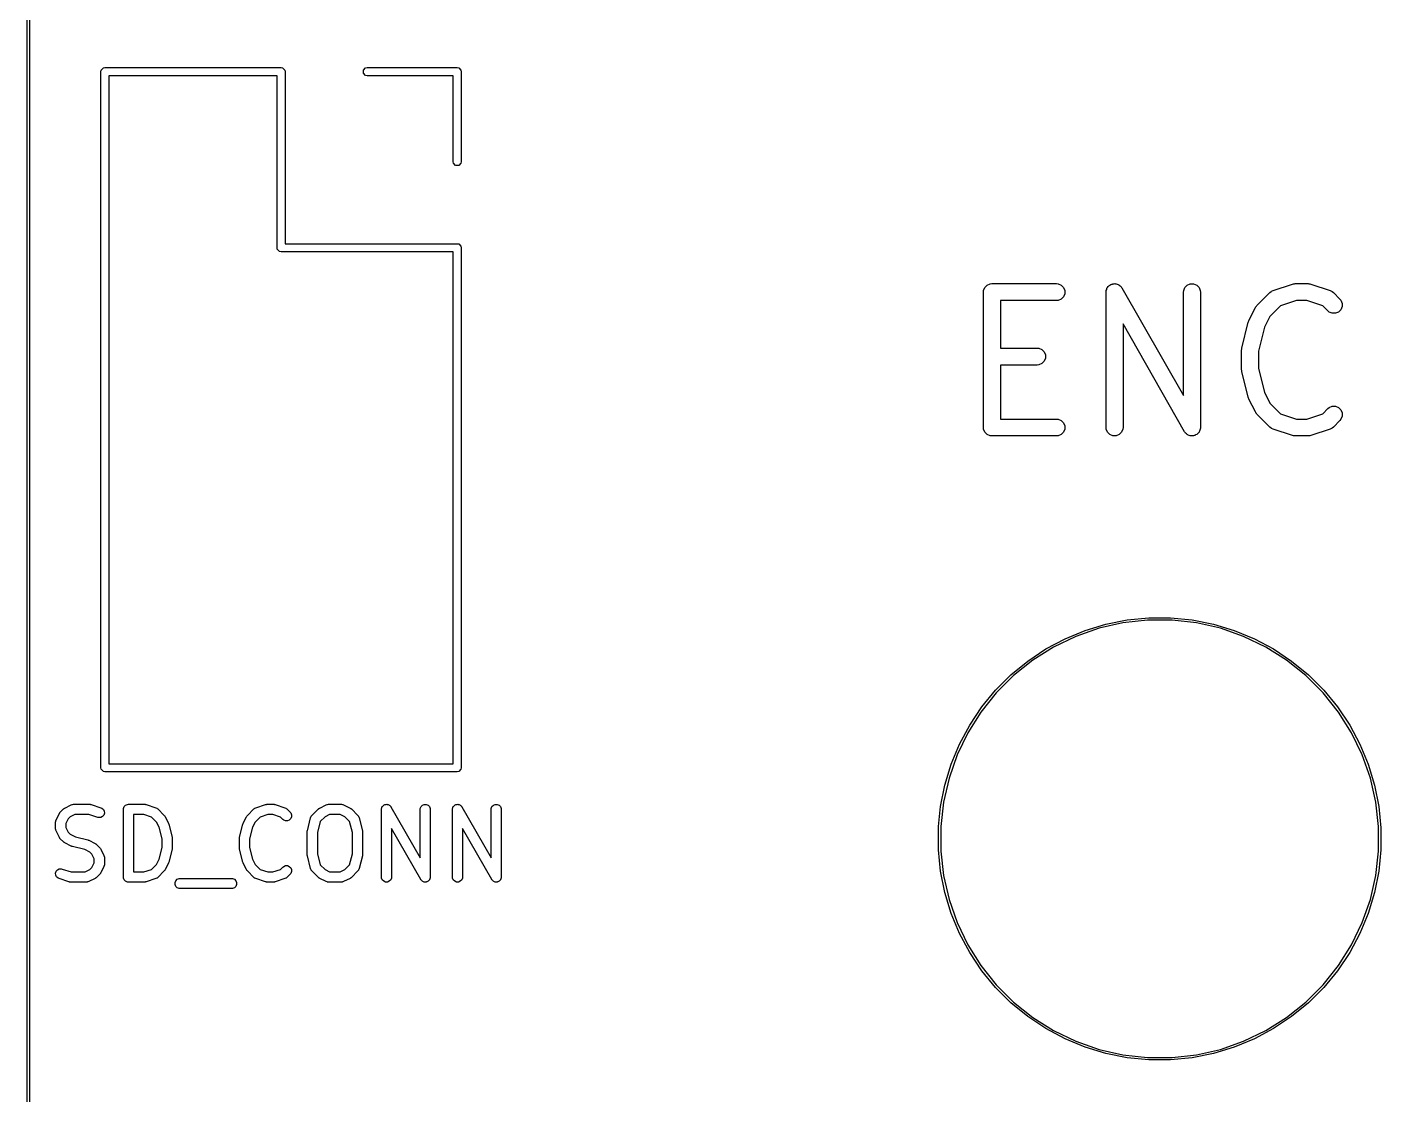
# Model space of a CAD drawing. Header units: inches. Extents: x 3.57 to 5.54, y -5.78 to -1.8.
# Drawn here: x 3.566 to 4.352, y -4.964 to -4.343 of the extents above; entities that cross this region are included whole.
import ezdxf

# ---------------------------------------------------------------- set-up
doc = ezdxf.new("R2010")
doc.units = ezdxf.units.IN
doc.header["$MEASUREMENT"] = 0
doc.layers.add('F.Silkscreen', color=41, linetype='CONTINUOUS', true_color=0xf2eda1)

msp = doc.modelspace()

# ---------------------------------------------------------------- linework, layer by layer
at = {"layer": 'F.Silkscreen', "linetype": 'CONTINUOUS'}
for p, q in [((3.56569, -5.78002), (3.56569, -1.80364)), ((3.56719, -1.80439), (3.56719, -5.77927)), ((3.60856, -4.36938), (3.60874, -4.36848)), ((3.60856, -4.77411), (3.60856, -4.36938)), ((3.60874, -4.36848), (3.61002, -4.3672)), ((3.61002, -4.3672), (3.61093, -4.36702)), ((3.61093, -4.36702), (3.71329, -4.36702)), ((3.61329, -4.37175), (3.61329, -4.77175)), ((3.71093, -4.37175), (3.61329, -4.37175)), ((3.71093, -4.47175), (3.71093, -4.37175)), ((3.71329, -4.36702), (3.71419, -4.3672)), ((3.71419, -4.3672), (3.71547, -4.36848)), ((3.71547, -4.36848), (3.71565, -4.36938)), ((3.71565, -4.36938), (3.71565, -4.46938)), ((3.7611, -4.36848), (3.76238, -4.3672)), ((3.7611, -4.37029), (3.7611, -4.36848)), ((3.76238, -4.37157), (3.7611, -4.37029)), ((3.76238, -4.3672), (3.76329, -4.36702)), ((3.76329, -4.37175), (3.76238, -4.37157)), ((3.76329, -4.36702), (3.81565, -4.36702)), ((3.81329, -4.37175), (3.76329, -4.37175)), ((3.81329, -4.42175), (3.81329, -4.37175)), ((3.81565, -4.36702), (3.81655, -4.3672)), ((3.81655, -4.3672), (3.81783, -4.36848)), ((3.81783, -4.36848), (3.81801, -4.36938)), ((3.81801, -4.36938), (3.81801, -4.42175)), ((3.81347, -4.42265), (3.81329, -4.42175)), ((3.81475, -4.42393), (3.81347, -4.42265)), ((3.81655, -4.42393), (3.81475, -4.42393)), ((3.81783, -4.42265), (3.81655, -4.42393)), ((3.81801, -4.42175), (3.81783, -4.42265)), ((3.7111, -4.47265), (3.71093, -4.47175)), ((3.71238, -4.47393), (3.7111, -4.47265)), ((3.71329, -4.47411), (3.71238, -4.47393)), ((3.81329, -4.47411), (3.71329, -4.47411)), ((3.71565, -4.46938), (3.81565, -4.46938)), ((3.81329, -4.77175), (3.81329, -4.47411)), ((3.81565, -4.46938), (3.81655, -4.46956)), ((3.81655, -4.46956), (3.81783, -4.47084)), ((3.81783, -4.47084), (3.81801, -4.47175)), ((3.81801, -4.47175), (3.81801, -4.77411)), ((4.12148, -4.49754), (4.12157, -4.49658)), ((4.12148, -4.57628), (4.12148, -4.49754)), ((4.12157, -4.49658), (4.12231, -4.4948)), ((4.12231, -4.4948), (4.12367, -4.49344)), ((4.12367, -4.49344), (4.12544, -4.49271)), ((4.12544, -4.49271), (4.1264, -4.49261)), ((4.1264, -4.49261), (4.1639, -4.49261)), ((4.1639, -4.49261), (4.16486, -4.49271)), ((4.16486, -4.49271), (4.16663, -4.49344)), ((4.16663, -4.49344), (4.16799, -4.4948)), ((4.16799, -4.4948), (4.16872, -4.49658)), ((4.16872, -4.4985), (4.16799, -4.50027)), ((4.16872, -4.49658), (4.16872, -4.4985)), ((4.19272, -4.49754), (4.19275, -4.49729)), ((4.19272, -4.57628), (4.19272, -4.49754)), ((4.19273, -4.49719), (4.19277, -4.49707)), ((4.19275, -4.49729), (4.19273, -4.49719)), ((4.19277, -4.49707), (4.19282, -4.49658)), ((4.19282, -4.49658), (4.19307, -4.49597)), ((4.19307, -4.49597), (4.19324, -4.49534)), ((4.19324, -4.49534), (4.19343, -4.49509)), ((4.19343, -4.49509), (4.19355, -4.4948)), ((4.19355, -4.4948), (4.19401, -4.49434)), ((4.19401, -4.49434), (4.19441, -4.49382)), ((4.19441, -4.49382), (4.19469, -4.49367)), ((4.19469, -4.49367), (4.19491, -4.49344)), ((4.19491, -4.49344), (4.19551, -4.49319)), ((4.19551, -4.49319), (4.19608, -4.49287)), ((4.19608, -4.49287), (4.19639, -4.49283)), ((4.19639, -4.49283), (4.19668, -4.49271)), ((4.19668, -4.49271), (4.19734, -4.49271)), ((4.19734, -4.49271), (4.19799, -4.49263)), ((4.19799, -4.49263), (4.19829, -4.49271)), ((4.19829, -4.49271), (4.1986, -4.49271)), ((4.1986, -4.49271), (4.19921, -4.49296)), ((4.19921, -4.49296), (4.19984, -4.49313)), ((4.19984, -4.49313), (4.20009, -4.49332)), ((4.20009, -4.49332), (4.20038, -4.49344)), ((4.20038, -4.49344), (4.20084, -4.49391)), ((4.20084, -4.49391), (4.20136, -4.49431)), ((4.20136, -4.49431), (4.20164, -4.49471)), ((4.20164, -4.49471), (4.20173, -4.4948)), ((4.20173, -4.4948), (4.20177, -4.49489)), ((4.20177, -4.49489), (4.20192, -4.49509)), ((4.20192, -4.49509), (4.23772, -4.55774)), ((4.23772, -4.49754), (4.23781, -4.49658)), ((4.23772, -4.55774), (4.23772, -4.49754)), ((4.23781, -4.49658), (4.23855, -4.4948)), ((4.23855, -4.4948), (4.2399, -4.49344)), ((4.2399, -4.49344), (4.24168, -4.49271)), ((4.24168, -4.49271), (4.2436, -4.49271)), ((4.2436, -4.49271), (4.24537, -4.49344)), ((4.24537, -4.49344), (4.24673, -4.4948)), ((4.24673, -4.4948), (4.24746, -4.49658)), ((4.24746, -4.49658), (4.24756, -4.49754)), ((4.24756, -4.49754), (4.24756, -4.57628)), ((4.2804, -4.5053), (4.2879, -4.49781)), ((4.2879, -4.49781), (4.28865, -4.49719)), ((4.28865, -4.49719), (4.28881, -4.49713)), ((4.28881, -4.49713), (4.28894, -4.49701)), ((4.28894, -4.49701), (4.28982, -4.49662)), ((4.28982, -4.49662), (4.30107, -4.49287)), ((4.30107, -4.49287), (4.30155, -4.49276)), ((4.30155, -4.49276), (4.30167, -4.49271)), ((4.30167, -4.49271), (4.30184, -4.49269)), ((4.30184, -4.49269), (4.30201, -4.49265)), ((4.30201, -4.49265), (4.30214, -4.49266)), ((4.30214, -4.49266), (4.30263, -4.49261)), ((4.30263, -4.49261), (4.31013, -4.49261)), ((4.31013, -4.49261), (4.31061, -4.49266)), ((4.31061, -4.49266), (4.31074, -4.49265)), ((4.31074, -4.49265), (4.31091, -4.49269)), ((4.31091, -4.49269), (4.31109, -4.49271)), ((4.31109, -4.49271), (4.31121, -4.49276)), ((4.31121, -4.49276), (4.31168, -4.49287)), ((4.31168, -4.49287), (4.32293, -4.49662)), ((4.32293, -4.49662), (4.32381, -4.49701)), ((4.32381, -4.49701), (4.32395, -4.49713)), ((4.32395, -4.49713), (4.32411, -4.49719)), ((4.32411, -4.49719), (4.32486, -4.49781)), ((4.32486, -4.49781), (4.32861, -4.50156)), ((4.1639, -4.50246), (4.13132, -4.50246)), ((4.13132, -4.50246), (4.13132, -4.53011)), ((4.16486, -4.50236), (4.1639, -4.50246)), ((4.16663, -4.50163), (4.16486, -4.50236)), ((4.16799, -4.50027), (4.16663, -4.50163)), ((4.27573, -4.51408), (4.27948, -4.50658)), ((4.27948, -4.50658), (4.27974, -4.50617)), ((4.27974, -4.50617), (4.27979, -4.50605)), ((4.27979, -4.50605), (4.2799, -4.50592)), ((4.2799, -4.50592), (4.27999, -4.50577)), ((4.27999, -4.50577), (4.28009, -4.50568)), ((4.28009, -4.50568), (4.2804, -4.5053)), ((4.29404, -4.50559), (4.28793, -4.5117)), ((4.30343, -4.50246), (4.29404, -4.50559)), ((4.30933, -4.50246), (4.30343, -4.50246)), ((4.31872, -4.50559), (4.30933, -4.50246)), ((4.32165, -4.50851), (4.31872, -4.50559)), ((4.32922, -4.50777), (4.32786, -4.50913)), ((4.32861, -4.50156), (4.32922, -4.5023)), ((4.32922, -4.5023), (4.32995, -4.50407)), ((4.32995, -4.506), (4.32922, -4.50777)), ((4.32995, -4.50407), (4.32995, -4.506)), ((4.27161, -4.53009), (4.27536, -4.51509)), ((4.27536, -4.51509), (4.27538, -4.51502)), ((4.27538, -4.51502), (4.27539, -4.51498)), ((4.27539, -4.51498), (4.27554, -4.51458)), ((4.27554, -4.51458), (4.27568, -4.51418)), ((4.27568, -4.51418), (4.2757, -4.51415)), ((4.2757, -4.51415), (4.27573, -4.51408)), ((4.28793, -4.5117), (4.28478, -4.518)), ((4.32239, -4.50913), (4.32165, -4.50851)), ((4.32417, -4.50986), (4.32239, -4.50913)), ((4.32609, -4.50986), (4.32417, -4.50986)), ((4.32786, -4.50913), (4.32609, -4.50986)), ((4.23836, -4.57872), (4.20256, -4.51607)), ((4.20256, -4.51607), (4.20256, -4.57628)), ((4.28478, -4.518), (4.2813, -4.53189)), ((4.13132, -4.53011), (4.15265, -4.53011)), ((4.15265, -4.53011), (4.15361, -4.5302)), ((4.15361, -4.5302), (4.15538, -4.53094)), ((4.15538, -4.53094), (4.15674, -4.5323)), ((4.27146, -4.53128), (4.27148, -4.53111)), ((4.27146, -4.54253), (4.27146, -4.53128)), ((4.27147, -4.53104), (4.27152, -4.53068)), ((4.27148, -4.53111), (4.27147, -4.53104)), ((4.27152, -4.53068), (4.27156, -4.53032)), ((4.27156, -4.53032), (4.27158, -4.53025)), ((4.27158, -4.53025), (4.27161, -4.53009)), ((4.15538, -4.53912), (4.15361, -4.53986)), ((4.15674, -4.53777), (4.15538, -4.53912)), ((4.15674, -4.5323), (4.15748, -4.53407)), ((4.15748, -4.53599), (4.15674, -4.53777)), ((4.15748, -4.53407), (4.15748, -4.53599)), ((4.2813, -4.53189), (4.2813, -4.54192)), ((4.15265, -4.53995), (4.13132, -4.53995)), ((4.13132, -4.53995), (4.13132, -4.57135)), ((4.15361, -4.53986), (4.15265, -4.53995)), ((4.27148, -4.5427), (4.27146, -4.54253)), ((4.27147, -4.54277), (4.27148, -4.5427)), ((4.27152, -4.54313), (4.27147, -4.54277)), ((4.27156, -4.54349), (4.27152, -4.54313)), ((4.27158, -4.54356), (4.27156, -4.54349)), ((4.27161, -4.54372), (4.27158, -4.54356)), ((4.27536, -4.55872), (4.27161, -4.54372)), ((4.2813, -4.54192), (4.28478, -4.55581)), ((4.27538, -4.55879), (4.27536, -4.55872)), ((4.27539, -4.55883), (4.27538, -4.55879)), ((4.27554, -4.55923), (4.27539, -4.55883)), ((4.27568, -4.55963), (4.27554, -4.55923)), ((4.2757, -4.55966), (4.27568, -4.55963)), ((4.27573, -4.55973), (4.2757, -4.55966)), ((4.27948, -4.56723), (4.27573, -4.55973)), ((4.28478, -4.55581), (4.28793, -4.56211)), ((4.28793, -4.56211), (4.29404, -4.56823)), ((4.27974, -4.56764), (4.27948, -4.56723)), ((4.27979, -4.56776), (4.27974, -4.56764)), ((4.2799, -4.5679), (4.27979, -4.56776)), ((4.27999, -4.56804), (4.2799, -4.5679)), ((4.28009, -4.56813), (4.27999, -4.56804)), ((4.2804, -4.56851), (4.28009, -4.56813)), ((4.2879, -4.57601), (4.2804, -4.56851)), ((4.29404, -4.56823), (4.30343, -4.57135)), ((4.30933, -4.57135), (4.31872, -4.56823)), ((4.31872, -4.56823), (4.32165, -4.5653)), ((4.32165, -4.5653), (4.32239, -4.56469)), ((4.32239, -4.56469), (4.32417, -4.56395)), ((4.32417, -4.56395), (4.32609, -4.56395)), ((4.32609, -4.56395), (4.32786, -4.56469)), ((4.32786, -4.56469), (4.32922, -4.56604)), ((4.32922, -4.56604), (4.32995, -4.56782)), ((4.32995, -4.56974), (4.32922, -4.57151)), ((4.32995, -4.56782), (4.32995, -4.56974)), ((4.12157, -4.57724), (4.12148, -4.57628)), ((4.12231, -4.57901), (4.12157, -4.57724)), ((4.13132, -4.57135), (4.1639, -4.57135)), ((4.1639, -4.57135), (4.16486, -4.57145)), ((4.16486, -4.57145), (4.16663, -4.57218)), ((4.16663, -4.57218), (4.16799, -4.57354)), ((4.16799, -4.57354), (4.16872, -4.57532)), ((4.16872, -4.57724), (4.16799, -4.57901)), ((4.16872, -4.57532), (4.16872, -4.57724)), ((4.19282, -4.57724), (4.19272, -4.57628)), ((4.19355, -4.57901), (4.19282, -4.57724)), ((4.20247, -4.57724), (4.20173, -4.57901)), ((4.20256, -4.57628), (4.20247, -4.57724)), ((4.23851, -4.57892), (4.23836, -4.57872)), ((4.24685, -4.57872), (4.24673, -4.57901)), ((4.24704, -4.57847), (4.24685, -4.57872)), ((4.24721, -4.57784), (4.24704, -4.57847)), ((4.24746, -4.57724), (4.24721, -4.57784)), ((4.24751, -4.57675), (4.24746, -4.57724)), ((4.24755, -4.57662), (4.24751, -4.57675)), ((4.24756, -4.57628), (4.24753, -4.57652)), ((4.24753, -4.57652), (4.24755, -4.57662)), ((4.28865, -4.57662), (4.2879, -4.57601)), ((4.28881, -4.57669), (4.28865, -4.57662)), ((4.28894, -4.5768), (4.28881, -4.57669)), ((4.28982, -4.5772), (4.28894, -4.5768)), ((4.30107, -4.58094), (4.28982, -4.5772)), ((4.30343, -4.57135), (4.30933, -4.57135)), ((4.32293, -4.5772), (4.31168, -4.58094)), ((4.32381, -4.5768), (4.32293, -4.5772)), ((4.32395, -4.57669), (4.32381, -4.5768)), ((4.32411, -4.57662), (4.32395, -4.57669)), ((4.32486, -4.57601), (4.32411, -4.57662)), ((4.32861, -4.57226), (4.32486, -4.57601)), ((4.32922, -4.57151), (4.32861, -4.57226)), ((4.12367, -4.58037), (4.12231, -4.57901)), ((4.12544, -4.5811), (4.12367, -4.58037)), ((4.1264, -4.5812), (4.12544, -4.5811)), ((4.1639, -4.5812), (4.1264, -4.5812)), ((4.16486, -4.5811), (4.1639, -4.5812)), ((4.16663, -4.58037), (4.16486, -4.5811)), ((4.16799, -4.57901), (4.16663, -4.58037)), ((4.19491, -4.58037), (4.19355, -4.57901)), ((4.19668, -4.5811), (4.19491, -4.58037)), ((4.1986, -4.5811), (4.19668, -4.5811)), ((4.20038, -4.58037), (4.1986, -4.5811)), ((4.20173, -4.57901), (4.20038, -4.58037)), ((4.23855, -4.57901), (4.23851, -4.57892)), ((4.23864, -4.5791), (4.23855, -4.57901)), ((4.23892, -4.5795), (4.23864, -4.5791)), ((4.23944, -4.57991), (4.23892, -4.5795)), ((4.2399, -4.58037), (4.23944, -4.57991)), ((4.24019, -4.58049), (4.2399, -4.58037)), ((4.24044, -4.58068), (4.24019, -4.58049)), ((4.24107, -4.58085), (4.24044, -4.58068)), ((4.24168, -4.5811), (4.24107, -4.58085)), ((4.24199, -4.5811), (4.24168, -4.5811)), ((4.24229, -4.58119), (4.24199, -4.5811)), ((4.24294, -4.5811), (4.24229, -4.58119)), ((4.2436, -4.5811), (4.24294, -4.5811)), ((4.24389, -4.58098), (4.2436, -4.5811)), ((4.2442, -4.58094), (4.24389, -4.58098)), ((4.24477, -4.58062), (4.2442, -4.58094)), ((4.24537, -4.58037), (4.24477, -4.58062)), ((4.24559, -4.58015), (4.24537, -4.58037)), ((4.24587, -4.57999), (4.24559, -4.58015)), ((4.24627, -4.57947), (4.24587, -4.57999)), ((4.24673, -4.57901), (4.24627, -4.57947)), ((4.30155, -4.58105), (4.30107, -4.58094)), ((4.30167, -4.5811), (4.30155, -4.58105)), ((4.30184, -4.58112), (4.30167, -4.5811)), ((4.30201, -4.58116), (4.30184, -4.58112)), ((4.30214, -4.58115), (4.30201, -4.58116)), ((4.30263, -4.5812), (4.30214, -4.58115)), ((4.31013, -4.5812), (4.30263, -4.5812)), ((4.31061, -4.58115), (4.31013, -4.5812)), ((4.31074, -4.58116), (4.31061, -4.58115)), ((4.31091, -4.58112), (4.31074, -4.58116)), ((4.31109, -4.5811), (4.31091, -4.58112)), ((4.31121, -4.58105), (4.31109, -4.5811)), ((4.31168, -4.58094), (4.31121, -4.58105)), ((4.19262, -4.69059), (4.205, -4.68813)), ((4.21675, -4.68824), (4.20255, -4.68984)), ((4.205, -4.68813), (4.21757, -4.68689)), ((4.23103, -4.68824), (4.21675, -4.68824)), ((4.21757, -4.68689), (4.2302, -4.68689)), ((4.2302, -4.68689), (4.24277, -4.68813)), ((4.24523, -4.68984), (4.23103, -4.68824)), ((4.24277, -4.68813), (4.25516, -4.69059)), ((4.16886, -4.69909), (4.18053, -4.69426)), ((4.18862, -4.69302), (4.17513, -4.69773)), ((4.18053, -4.69426), (4.19262, -4.69059)), ((4.20255, -4.68984), (4.18862, -4.69302)), ((4.25916, -4.69302), (4.24523, -4.68984)), ((4.25516, -4.69059), (4.26725, -4.69426)), ((4.27264, -4.69773), (4.25916, -4.69302)), ((4.26725, -4.69426), (4.27892, -4.69909)), ((4.16226, -4.70393), (4.15016, -4.71153)), ((4.15772, -4.70505), (4.16886, -4.69909)), ((4.17513, -4.69773), (4.16226, -4.70393)), ((4.28552, -4.70393), (4.27264, -4.69773)), ((4.27892, -4.69909), (4.29006, -4.70505)), ((4.29761, -4.71153), (4.28552, -4.70393)), ((4.13746, -4.72008), (4.14722, -4.71206)), ((4.15016, -4.71153), (4.13899, -4.72044)), ((4.14722, -4.71206), (4.15772, -4.70505)), ((4.29006, -4.70505), (4.30056, -4.71206)), ((4.30878, -4.72044), (4.29761, -4.71153)), ((4.30056, -4.71206), (4.31032, -4.72008)), ((4.12853, -4.72901), (4.13746, -4.72008)), ((4.13899, -4.72044), (4.12889, -4.73055)), ((4.31889, -4.73055), (4.30878, -4.72044)), ((4.31032, -4.72008), (4.31925, -4.72901)), ((4.12889, -4.73055), (4.11998, -4.74172)), ((4.12051, -4.73877), (4.12853, -4.72901)), ((4.32779, -4.74172), (4.31889, -4.73055)), ((4.31925, -4.72901), (4.32726, -4.73877)), ((4.11998, -4.74172), (4.11238, -4.75381)), ((4.1135, -4.74927), (4.12051, -4.73877)), ((4.32726, -4.73877), (4.33428, -4.74927)), ((4.3354, -4.75381), (4.32779, -4.74172)), ((4.10754, -4.76041), (4.1135, -4.74927)), ((4.33428, -4.74927), (4.34024, -4.76041)), ((4.11238, -4.75381), (4.10618, -4.76668)), ((4.34159, -4.76668), (4.3354, -4.75381)), ((4.10618, -4.76668), (4.10147, -4.78017)), ((4.10271, -4.77208), (4.10754, -4.76041)), ((4.34024, -4.76041), (4.34507, -4.77208)), ((4.34631, -4.78017), (4.34159, -4.76668)), ((3.60874, -4.77501), (3.60856, -4.77411)), ((3.61002, -4.77629), (3.60874, -4.77501)), ((3.61329, -4.77175), (3.81329, -4.77175)), ((3.81783, -4.77501), (3.81655, -4.77629)), ((3.81801, -4.77411), (3.81783, -4.77501)), ((4.09904, -4.78417), (4.10271, -4.77208)), ((4.34507, -4.77208), (4.34874, -4.78417)), ((3.61093, -4.77647), (3.61002, -4.77629)), ((3.81565, -4.77647), (3.61093, -4.77647)), ((3.81655, -4.77629), (3.81565, -4.77647)), ((4.10147, -4.78017), (4.09829, -4.7941)), ((4.34949, -4.7941), (4.34631, -4.78017)), ((4.09658, -4.79656), (4.09904, -4.78417)), ((4.34874, -4.78417), (4.3512, -4.79656)), ((3.585, -4.79997), (3.58687, -4.79809)), ((3.58687, -4.79809), (3.5871, -4.79791)), ((3.5871, -4.79791), (3.58715, -4.79785)), ((3.58715, -4.79785), (3.58724, -4.79779)), ((3.58724, -4.79779), (3.58732, -4.79772)), ((3.58732, -4.79772), (3.58739, -4.79769)), ((3.58739, -4.79769), (3.58764, -4.79754)), ((3.58764, -4.79754), (3.59139, -4.79566)), ((3.59139, -4.79566), (3.59193, -4.79546)), ((3.59193, -4.79546), (3.59204, -4.79545)), ((3.59204, -4.79545), (3.59214, -4.79541)), ((3.59214, -4.79541), (3.59271, -4.79535)), ((3.59271, -4.79535), (3.60209, -4.79535)), ((3.60209, -4.79535), (3.60238, -4.79538)), ((3.60238, -4.79538), (3.60245, -4.79538)), ((3.60245, -4.79538), (3.60256, -4.7954)), ((3.60256, -4.7954), (3.60266, -4.79541)), ((3.60266, -4.79541), (3.60273, -4.79544)), ((3.60273, -4.79544), (3.60302, -4.7955)), ((3.60302, -4.7955), (3.60864, -4.79738)), ((3.60864, -4.79738), (3.60917, -4.79761)), ((3.60917, -4.79761), (3.61004, -4.79837)), ((3.61004, -4.79837), (3.61056, -4.7994)), ((3.62163, -4.79831), (3.62169, -4.79773)), ((3.62163, -4.83768), (3.62163, -4.79831)), ((3.62169, -4.79773), (3.62213, -4.79666)), ((3.62213, -4.79666), (3.62294, -4.79585)), ((3.62294, -4.79585), (3.62401, -4.79541)), ((3.62401, -4.79541), (3.62458, -4.79535)), ((3.62458, -4.79535), (3.63396, -4.79535)), ((3.63396, -4.79535), (3.63425, -4.79538)), ((3.63425, -4.79538), (3.63433, -4.79538)), ((3.63433, -4.79538), (3.63443, -4.7954)), ((3.63443, -4.7954), (3.63453, -4.79541)), ((3.63453, -4.79541), (3.6346, -4.79544)), ((3.6346, -4.79544), (3.63489, -4.7955)), ((3.63489, -4.7955), (3.64051, -4.79738)), ((3.64051, -4.79738), (3.64104, -4.79761)), ((3.64104, -4.79761), (3.64112, -4.79768)), ((3.64112, -4.79768), (3.64122, -4.79772)), ((3.64122, -4.79772), (3.64167, -4.79809)), ((3.64167, -4.79809), (3.64542, -4.80184)), ((3.69374, -4.80184), (3.69749, -4.79809)), ((3.69749, -4.79809), (3.69793, -4.79772)), ((3.69793, -4.79772), (3.69803, -4.79768)), ((3.69803, -4.79768), (3.69811, -4.79761)), ((3.69811, -4.79761), (3.69864, -4.79738)), ((3.69864, -4.79738), (3.70426, -4.7955)), ((3.70426, -4.7955), (3.70455, -4.79544)), ((3.70455, -4.79544), (3.70462, -4.79541)), ((3.70462, -4.79541), (3.70473, -4.7954)), ((3.70473, -4.7954), (3.70483, -4.79538)), ((3.70483, -4.79538), (3.70491, -4.79538)), ((3.70491, -4.79538), (3.7052, -4.79535)), ((3.7052, -4.79535), (3.70895, -4.79535)), ((3.70895, -4.79535), (3.70924, -4.79538)), ((3.70924, -4.79538), (3.70932, -4.79538)), ((3.70932, -4.79538), (3.70942, -4.7954)), ((3.70942, -4.7954), (3.70952, -4.79541)), ((3.70952, -4.79541), (3.7096, -4.79544)), ((3.7096, -4.79544), (3.70988, -4.7955)), ((3.70988, -4.7955), (3.71551, -4.79738)), ((3.71551, -4.79738), (3.71603, -4.79761)), ((3.71603, -4.79761), (3.71611, -4.79768)), ((3.71611, -4.79768), (3.71621, -4.79772)), ((3.71621, -4.79772), (3.71666, -4.79809)), ((3.71666, -4.79809), (3.71853, -4.79997)), ((3.73123, -4.80184), (3.73498, -4.79809)), ((3.73498, -4.79809), (3.73521, -4.79791)), ((3.73521, -4.79791), (3.73526, -4.79785)), ((3.73526, -4.79785), (3.73535, -4.79779)), ((3.73535, -4.79779), (3.73543, -4.79772)), ((3.73543, -4.79772), (3.7355, -4.79769)), ((3.7355, -4.79769), (3.73575, -4.79754)), ((3.73575, -4.79754), (3.7395, -4.79566)), ((3.7395, -4.79566), (3.74004, -4.79546)), ((3.74004, -4.79546), (3.74014, -4.79545)), ((3.74014, -4.79545), (3.74024, -4.79541)), ((3.74024, -4.79541), (3.74082, -4.79535)), ((3.74082, -4.79535), (3.74832, -4.79535)), ((3.74832, -4.79535), (3.74889, -4.79541)), ((3.74889, -4.79541), (3.74899, -4.79545)), ((3.74899, -4.79545), (3.7491, -4.79546)), ((3.7491, -4.79546), (3.74964, -4.79566)), ((3.74964, -4.79566), (3.75339, -4.79754)), ((3.75339, -4.79754), (3.75364, -4.79769)), ((3.75364, -4.79769), (3.75371, -4.79772)), ((3.75371, -4.79772), (3.75379, -4.79779)), ((3.75379, -4.79779), (3.75388, -4.79785)), ((3.75388, -4.79785), (3.75393, -4.79791)), ((3.75393, -4.79791), (3.75415, -4.79809)), ((3.75415, -4.79809), (3.7579, -4.80184)), ((3.77161, -4.79831), (3.77163, -4.79816)), ((3.77161, -4.83768), (3.77161, -4.79831)), ((3.77162, -4.7981), (3.77164, -4.79802)), ((3.77163, -4.79816), (3.77162, -4.7981)), ((3.77164, -4.79802), (3.77167, -4.79773)), ((3.77167, -4.79773), (3.77182, -4.79737)), ((3.77182, -4.79737), (3.77192, -4.79699)), ((3.77192, -4.79699), (3.77204, -4.79684)), ((3.77204, -4.79684), (3.77211, -4.79666)), ((3.77211, -4.79666), (3.77239, -4.79639)), ((3.77239, -4.79639), (3.77263, -4.79608)), ((3.77263, -4.79608), (3.77279, -4.79598)), ((3.77279, -4.79598), (3.77292, -4.79585)), ((3.77292, -4.79585), (3.77329, -4.7957)), ((3.77329, -4.7957), (3.77363, -4.7955)), ((3.77363, -4.7955), (3.77381, -4.79548)), ((3.77381, -4.79548), (3.77399, -4.79541)), ((3.77399, -4.79541), (3.77438, -4.79541)), ((3.77438, -4.79541), (3.77477, -4.79536)), ((3.77477, -4.79536), (3.77495, -4.79541)), ((3.77495, -4.79541), (3.77514, -4.79541)), ((3.77514, -4.79541), (3.7755, -4.79556)), ((3.7755, -4.79556), (3.77588, -4.79566)), ((3.77588, -4.79566), (3.77603, -4.79578)), ((3.77603, -4.79578), (3.7762, -4.79585)), ((3.7762, -4.79585), (3.77648, -4.79613)), ((3.77648, -4.79613), (3.77679, -4.79637)), ((3.77679, -4.79637), (3.77696, -4.79661)), ((3.77696, -4.79661), (3.77702, -4.79666)), ((3.77702, -4.79666), (3.77704, -4.79672)), ((3.77704, -4.79672), (3.77713, -4.79684)), ((3.77713, -4.79684), (3.79411, -4.82656)), ((3.79411, -4.79831), (3.79417, -4.79773)), ((3.79411, -4.82656), (3.79411, -4.79831)), ((3.79417, -4.79773), (3.79461, -4.79666)), ((3.79461, -4.79666), (3.79542, -4.79585)), ((3.79542, -4.79585), (3.79649, -4.79541)), ((3.79649, -4.79541), (3.79764, -4.79541)), ((3.79764, -4.79541), (3.7987, -4.79585)), ((3.7987, -4.79585), (3.79952, -4.79666)), ((3.79952, -4.79666), (3.79996, -4.79773)), ((3.79996, -4.79773), (3.80001, -4.79831)), ((3.80001, -4.79831), (3.80001, -4.83768)), ((3.81286, -4.7981), (3.81288, -4.79802)), ((3.81287, -4.79816), (3.81286, -4.7981)), ((3.81286, -4.79831), (3.81287, -4.79816)), ((3.81286, -4.83768), (3.81286, -4.79831)), ((3.81288, -4.79802), (3.81291, -4.79773)), ((3.81291, -4.79773), (3.81306, -4.79737)), ((3.81306, -4.79737), (3.81317, -4.79699)), ((3.81317, -4.79699), (3.81328, -4.79684)), ((3.81328, -4.79684), (3.81335, -4.79666)), ((3.81335, -4.79666), (3.81363, -4.79639)), ((3.81363, -4.79639), (3.81387, -4.79608)), ((3.81387, -4.79608), (3.81404, -4.79598)), ((3.81404, -4.79598), (3.81417, -4.79585)), ((3.81417, -4.79585), (3.81453, -4.7957)), ((3.81453, -4.7957), (3.81487, -4.7955)), ((3.81487, -4.7955), (3.81506, -4.79548)), ((3.81506, -4.79548), (3.81523, -4.79541)), ((3.81523, -4.79541), (3.81563, -4.79541)), ((3.81563, -4.79541), (3.81602, -4.79536)), ((3.81602, -4.79536), (3.8162, -4.79541)), ((3.8162, -4.79541), (3.81638, -4.79541)), ((3.81638, -4.79541), (3.81675, -4.79556)), ((3.81675, -4.79556), (3.81713, -4.79566)), ((3.81713, -4.79566), (3.81728, -4.79578)), ((3.81728, -4.79578), (3.81745, -4.79585)), ((3.81745, -4.79585), (3.81773, -4.79613)), ((3.81773, -4.79613), (3.81804, -4.79637)), ((3.81804, -4.79637), (3.81821, -4.79661)), ((3.81821, -4.79661), (3.81826, -4.79666)), ((3.81826, -4.79666), (3.81829, -4.79672)), ((3.81829, -4.79672), (3.81837, -4.79684)), ((3.81837, -4.79684), (3.83535, -4.82656)), ((3.83535, -4.79831), (3.83541, -4.79773)), ((3.83535, -4.82656), (3.83535, -4.79831)), ((3.83541, -4.79773), (3.83585, -4.79666)), ((3.83585, -4.79666), (3.83667, -4.79585)), ((3.83667, -4.79585), (3.83773, -4.79541)), ((3.83773, -4.79541), (3.83888, -4.79541)), ((3.83888, -4.79541), (3.83995, -4.79585)), ((3.83995, -4.79585), (3.84076, -4.79666)), ((3.84076, -4.79666), (3.8412, -4.79773)), ((3.8412, -4.79773), (3.84126, -4.79831)), ((3.84126, -4.79831), (3.84126, -4.83768)), ((4.09542, -4.8083), (4.09658, -4.79656)), ((4.09829, -4.7941), (4.09669, -4.8083)), ((4.35109, -4.8083), (4.34949, -4.7941)), ((4.3512, -4.79656), (4.35244, -4.80912)), ((3.58226, -4.8058), (3.58232, -4.80523)), ((3.58226, -4.80955), (3.58226, -4.8058)), ((3.58232, -4.80523), (3.58236, -4.80513)), ((3.58236, -4.80502), (3.58257, -4.80448)), ((3.58236, -4.80513), (3.58236, -4.80502)), ((3.58257, -4.80448), (3.58445, -4.80073)), ((3.58445, -4.80073), (3.5846, -4.80049)), ((3.5846, -4.80049), (3.58463, -4.80041)), ((3.58463, -4.80041), (3.5847, -4.80033)), ((3.5847, -4.80033), (3.58475, -4.80024)), ((3.58475, -4.80024), (3.58481, -4.80019)), ((3.58481, -4.80019), (3.585, -4.79997)), ((3.58951, -4.8038), (3.58817, -4.8065)), ((3.58817, -4.8065), (3.58817, -4.80886)), ((3.59071, -4.80261), (3.58951, -4.8038)), ((3.59341, -4.80126), (3.59071, -4.80261)), ((3.60161, -4.80126), (3.59341, -4.80126)), ((3.60678, -4.80298), (3.60161, -4.80126)), ((3.60734, -4.80311), (3.60678, -4.80298)), ((3.60849, -4.80303), (3.60734, -4.80311)), ((3.60952, -4.80251), (3.60849, -4.80303)), ((3.61028, -4.80164), (3.60952, -4.80251)), ((3.61064, -4.80055), (3.61028, -4.80164)), ((3.61056, -4.7994), (3.61064, -4.80055)), ((3.63348, -4.80126), (3.62754, -4.80126)), ((3.62754, -4.80126), (3.62754, -4.83472)), ((3.63799, -4.80276), (3.63348, -4.80126)), ((3.6409, -4.80568), (3.63799, -4.80276)), ((3.64242, -4.80871), (3.6409, -4.80568)), ((3.64542, -4.80184), (3.6456, -4.80207)), ((3.6456, -4.80207), (3.64566, -4.80212)), ((3.64566, -4.80212), (3.64572, -4.80221)), ((3.64572, -4.80221), (3.64579, -4.80229)), ((3.64579, -4.80229), (3.64582, -4.80236)), ((3.64582, -4.80236), (3.64597, -4.80261)), ((3.64597, -4.80261), (3.64785, -4.80636)), ((3.64785, -4.80636), (3.64786, -4.8064)), ((3.64786, -4.8064), (3.64787, -4.80642)), ((3.64787, -4.80642), (3.64796, -4.80666)), ((3.64796, -4.80666), (3.64805, -4.8069)), ((3.64805, -4.8069), (3.64805, -4.80692)), ((3.64805, -4.80692), (3.64807, -4.80696)), ((3.64807, -4.80696), (3.64994, -4.81446)), ((3.68921, -4.81446), (3.69108, -4.80696)), ((3.69108, -4.80696), (3.6911, -4.80692)), ((3.6911, -4.8069), (3.69119, -4.80666)), ((3.6911, -4.80692), (3.6911, -4.8069)), ((3.69119, -4.80666), (3.69128, -4.80642)), ((3.69128, -4.80642), (3.69129, -4.8064)), ((3.69129, -4.8064), (3.69131, -4.80636)), ((3.69131, -4.80636), (3.69318, -4.80261)), ((3.69318, -4.80261), (3.69334, -4.80236)), ((3.69334, -4.80236), (3.69337, -4.80229)), ((3.69337, -4.80229), (3.69344, -4.80221)), ((3.69344, -4.80221), (3.69349, -4.80212)), ((3.69349, -4.80212), (3.69355, -4.80207)), ((3.69355, -4.80207), (3.69374, -4.80184)), ((3.69825, -4.80568), (3.69674, -4.80871)), ((3.70117, -4.80276), (3.69825, -4.80568)), ((3.70568, -4.80126), (3.70117, -4.80276)), ((3.70847, -4.80126), (3.70568, -4.80126)), ((3.71298, -4.80276), (3.70847, -4.80126)), ((3.71436, -4.80414), (3.71298, -4.80276)), ((3.71481, -4.80451), (3.71436, -4.80414)), ((3.71587, -4.80495), (3.71481, -4.80451)), ((3.71702, -4.80495), (3.71587, -4.80495)), ((3.71809, -4.80451), (3.71702, -4.80495)), ((3.7189, -4.80369), (3.71809, -4.80451)), ((3.71853, -4.79997), (3.7189, -4.80041)), ((3.7189, -4.80041), (3.71934, -4.80148)), ((3.71934, -4.80263), (3.7189, -4.80369)), ((3.71934, -4.80148), (3.71934, -4.80263)), ((3.72858, -4.81071), (3.73045, -4.80321)), ((3.73045, -4.80321), (3.73065, -4.80267)), ((3.73065, -4.80267), (3.73078, -4.80249)), ((3.73078, -4.80249), (3.73086, -4.80229)), ((3.73086, -4.80229), (3.73123, -4.80184)), ((3.73599, -4.80544), (3.7344, -4.81179)), ((3.73882, -4.80261), (3.73599, -4.80544)), ((3.74152, -4.80126), (3.73882, -4.80261)), ((3.74762, -4.80126), (3.74152, -4.80126)), ((3.75032, -4.80261), (3.74762, -4.80126)), ((3.75315, -4.80544), (3.75032, -4.80261)), ((3.75474, -4.81179), (3.75315, -4.80544)), ((3.7579, -4.80184), (3.75827, -4.80229)), ((3.75827, -4.80229), (3.75836, -4.80249)), ((3.75836, -4.80249), (3.75849, -4.80267)), ((3.75849, -4.80267), (3.75868, -4.80321)), ((3.75868, -4.80321), (3.76056, -4.81071)), ((3.58232, -4.81013), (3.58226, -4.80955)), ((3.58236, -4.81023), (3.58232, -4.81013)), ((3.58236, -4.81033), (3.58236, -4.81023)), ((3.58257, -4.81087), (3.58236, -4.81033)), ((3.58445, -4.81462), (3.58257, -4.81087)), ((3.5846, -4.81487), (3.58445, -4.81462)), ((3.58463, -4.81494), (3.5846, -4.81487)), ((3.58817, -4.80886), (3.58951, -4.81155)), ((3.58951, -4.81155), (3.59071, -4.81275)), ((3.59071, -4.81275), (3.59374, -4.81427)), ((3.59374, -4.81427), (3.60093, -4.81606)), ((3.64413, -4.81554), (3.64242, -4.80871)), ((3.64994, -4.81446), (3.64996, -4.81456)), ((3.64996, -4.81456), (3.64998, -4.8146)), ((3.64998, -4.8146), (3.65, -4.81482)), ((3.65, -4.81482), (3.65003, -4.81503)), ((3.68913, -4.81503), (3.68916, -4.81482)), ((3.68916, -4.81482), (3.68918, -4.8146)), ((3.68918, -4.8146), (3.68919, -4.81456)), ((3.68919, -4.81456), (3.68921, -4.81446)), ((3.69674, -4.80871), (3.69503, -4.81554)), ((3.72849, -4.81143), (3.7285, -4.81133)), ((3.72849, -4.82455), (3.72849, -4.81143)), ((3.7285, -4.81128), (3.72853, -4.81107)), ((3.7285, -4.81133), (3.7285, -4.81128)), ((3.72853, -4.81107), (3.72855, -4.81085)), ((3.72855, -4.81085), (3.72856, -4.81081)), ((3.72856, -4.81081), (3.72858, -4.81071)), ((3.7344, -4.81179), (3.7344, -4.82419)), ((3.75474, -4.82419), (3.75474, -4.81179)), ((3.76056, -4.81071), (3.76057, -4.81081)), ((3.76057, -4.81081), (3.76059, -4.81085)), ((3.76059, -4.81085), (3.76061, -4.81107)), ((3.76061, -4.81107), (3.76064, -4.81128)), ((3.76064, -4.81128), (3.76063, -4.81133)), ((3.76063, -4.81133), (3.76064, -4.81143)), ((3.76064, -4.81143), (3.76064, -4.82455)), ((3.7945, -4.83914), (3.77752, -4.80942)), ((3.77752, -4.80942), (3.77752, -4.83768)), ((3.83574, -4.83914), (3.81876, -4.80942)), ((3.81876, -4.80942), (3.81876, -4.83768)), ((4.09534, -4.80912), (4.09542, -4.8083)), ((4.09534, -4.82176), (4.09534, -4.80912)), ((4.09669, -4.8083), (4.09669, -4.82258)), ((4.35109, -4.82258), (4.35109, -4.8083)), ((4.35244, -4.80912), (4.35244, -4.82176)), ((3.5847, -4.81502), (3.58463, -4.81494)), ((3.58475, -4.81511), (3.5847, -4.81502)), ((3.58481, -4.81516), (3.58475, -4.81511)), ((3.585, -4.81539), (3.58481, -4.81516)), ((3.58687, -4.81727), (3.585, -4.81539)), ((3.5871, -4.81745), (3.58687, -4.81727)), ((3.58715, -4.81751), (3.5871, -4.81745)), ((3.58724, -4.81757), (3.58715, -4.81751)), ((3.58732, -4.81763), (3.58724, -4.81757)), ((3.58739, -4.81766), (3.58732, -4.81763)), ((3.58764, -4.81782), (3.58739, -4.81766)), ((3.59139, -4.81969), (3.58764, -4.81782)), ((3.59143, -4.81971), (3.59139, -4.81969)), ((3.59145, -4.81972), (3.59143, -4.81971)), ((3.59169, -4.81981), (3.59145, -4.81972)), ((3.59193, -4.8199), (3.59169, -4.81981)), ((3.59195, -4.8199), (3.59193, -4.8199)), ((3.592, -4.81992), (3.59195, -4.8199)), ((3.59918, -4.82171), (3.592, -4.81992)), ((3.60221, -4.82323), (3.59918, -4.82171)), ((3.60093, -4.81606), (3.60097, -4.81608)), ((3.60097, -4.81608), (3.60099, -4.81608)), ((3.60099, -4.81608), (3.60123, -4.81617)), ((3.60123, -4.81617), (3.60147, -4.81626)), ((3.60147, -4.81626), (3.60149, -4.81627)), ((3.60149, -4.81627), (3.60153, -4.81629)), ((3.60153, -4.81629), (3.60528, -4.81816)), ((3.60528, -4.81816), (3.60553, -4.81832)), ((3.60553, -4.81832), (3.6056, -4.81835)), ((3.6056, -4.81835), (3.60568, -4.81841)), ((3.60568, -4.81841), (3.60577, -4.81847)), ((3.60577, -4.81847), (3.60582, -4.81853)), ((3.60582, -4.81853), (3.60605, -4.81871)), ((3.60605, -4.81871), (3.60792, -4.82059)), ((3.60792, -4.82059), (3.60811, -4.82082)), ((3.60811, -4.82082), (3.60817, -4.82087)), ((3.60817, -4.82087), (3.60822, -4.82096)), ((3.60822, -4.82096), (3.60829, -4.82104)), ((3.60829, -4.82104), (3.60832, -4.82111)), ((3.60832, -4.82111), (3.60848, -4.82136)), ((3.60848, -4.82136), (3.61035, -4.82511)), ((3.64242, -4.82727), (3.64413, -4.82044)), ((3.64413, -4.82044), (3.64413, -4.81554)), ((3.64994, -4.82152), (3.64807, -4.82902)), ((3.64996, -4.82142), (3.64994, -4.82152)), ((3.64998, -4.82138), (3.64996, -4.82142)), ((3.65, -4.82116), (3.64998, -4.82138)), ((3.65003, -4.82095), (3.65, -4.82116)), ((3.65003, -4.81503), (3.65002, -4.81508)), ((3.65002, -4.81508), (3.65003, -4.81518)), ((3.65003, -4.8208), (3.65002, -4.8209)), ((3.65002, -4.8209), (3.65003, -4.82095)), ((3.65003, -4.81518), (3.65003, -4.8208)), ((3.68912, -4.81518), (3.68913, -4.81508)), ((3.68912, -4.8208), (3.68912, -4.81518)), ((3.68913, -4.8209), (3.68912, -4.8208)), ((3.68913, -4.81508), (3.68913, -4.81503)), ((3.68913, -4.82095), (3.68913, -4.8209)), ((3.68916, -4.82116), (3.68913, -4.82095)), ((3.68918, -4.82138), (3.68916, -4.82116)), ((3.68919, -4.82142), (3.68918, -4.82138)), ((3.68921, -4.82152), (3.68919, -4.82142)), ((3.69108, -4.82902), (3.68921, -4.82152)), ((3.69503, -4.81554), (3.69503, -4.82044)), ((3.69503, -4.82044), (3.69674, -4.82727)), ((4.09658, -4.83432), (4.09534, -4.82176)), ((4.09669, -4.82258), (4.09829, -4.83678)), ((4.34949, -4.83678), (4.35109, -4.82258)), ((4.35244, -4.82176), (4.3512, -4.83432)), ((3.60341, -4.82443), (3.60221, -4.82323)), ((3.60476, -4.82712), (3.60341, -4.82443)), ((3.60341, -4.83218), (3.60476, -4.82948)), ((3.60476, -4.82948), (3.60476, -4.82712)), ((3.61035, -4.82511), (3.61056, -4.82565)), ((3.61056, -4.82565), (3.61057, -4.82575)), ((3.61057, -4.82575), (3.61061, -4.82585)), ((3.61061, -4.82585), (3.61066, -4.82643)), ((3.61066, -4.83018), (3.61061, -4.83075)), ((3.61066, -4.82643), (3.61066, -4.83018)), ((3.63799, -4.83322), (3.6409, -4.8303)), ((3.6409, -4.8303), (3.64242, -4.82727)), ((3.64785, -4.82962), (3.64597, -4.83337)), ((3.64786, -4.82958), (3.64785, -4.82962)), ((3.64787, -4.82956), (3.64786, -4.82958)), ((3.64796, -4.82932), (3.64787, -4.82956)), ((3.64805, -4.82908), (3.64796, -4.82932)), ((3.64807, -4.82902), (3.64805, -4.82906)), ((3.64805, -4.82906), (3.64805, -4.82908)), ((3.6911, -4.82906), (3.69108, -4.82902)), ((3.6911, -4.82908), (3.6911, -4.82906)), ((3.69119, -4.82932), (3.6911, -4.82908)), ((3.69128, -4.82956), (3.69119, -4.82932)), ((3.69129, -4.82958), (3.69128, -4.82956)), ((3.69131, -4.82962), (3.69129, -4.82958)), ((3.69318, -4.83337), (3.69131, -4.82962)), ((3.69674, -4.82727), (3.69825, -4.8303)), ((3.69825, -4.8303), (3.70117, -4.83322)), ((3.7285, -4.82465), (3.72849, -4.82455)), ((3.7285, -4.8247), (3.7285, -4.82465)), ((3.72853, -4.82491), (3.7285, -4.8247)), ((3.72855, -4.82513), (3.72853, -4.82491)), ((3.72856, -4.82517), (3.72855, -4.82513)), ((3.72858, -4.82527), (3.72856, -4.82517)), ((3.73045, -4.83277), (3.72858, -4.82527)), ((3.7344, -4.82419), (3.73599, -4.83054)), ((3.73599, -4.83054), (3.73882, -4.83337)), ((3.75032, -4.83337), (3.75315, -4.83054)), ((3.75315, -4.83054), (3.75474, -4.82419)), ((3.76056, -4.82527), (3.75868, -4.83277)), ((3.76057, -4.82517), (3.76056, -4.82527)), ((3.76059, -4.82513), (3.76057, -4.82517)), ((3.76061, -4.82491), (3.76059, -4.82513)), ((3.76064, -4.8247), (3.76061, -4.82491)), ((3.76064, -4.82455), (3.76063, -4.82465)), ((3.76063, -4.82465), (3.76064, -4.8247)), ((3.58228, -4.83543), (3.58265, -4.83434)), ((3.58236, -4.83658), (3.58228, -4.83543)), ((3.58288, -4.83761), (3.58236, -4.83658)), ((3.58265, -4.83434), (3.5834, -4.83347)), ((3.58375, -4.83837), (3.58288, -4.83761)), ((3.5834, -4.83347), (3.58443, -4.83295)), ((3.58428, -4.8386), (3.58375, -4.83837)), ((3.58443, -4.83295), (3.58558, -4.83287)), ((3.58558, -4.83287), (3.58615, -4.833)), ((3.58615, -4.833), (3.59132, -4.83472)), ((3.59132, -4.83472), (3.59951, -4.83472)), ((3.59951, -4.83472), (3.60221, -4.83337)), ((3.60528, -4.83844), (3.60153, -4.84032)), ((3.60221, -4.83337), (3.60341, -4.83218)), ((3.60553, -4.83829), (3.60528, -4.83844)), ((3.6056, -4.83826), (3.60553, -4.83829)), ((3.60568, -4.83819), (3.6056, -4.83826)), ((3.60577, -4.83813), (3.60568, -4.83819)), ((3.60582, -4.83807), (3.60577, -4.83813)), ((3.60605, -4.83789), (3.60582, -4.83807)), ((3.60792, -4.83601), (3.60605, -4.83789)), ((3.60811, -4.83579), (3.60792, -4.83601)), ((3.60817, -4.83574), (3.60811, -4.83579)), ((3.60822, -4.83565), (3.60817, -4.83574)), ((3.60829, -4.83557), (3.60822, -4.83565)), ((3.60832, -4.83549), (3.60829, -4.83557)), ((3.60848, -4.83525), (3.60832, -4.83549)), ((3.61035, -4.8315), (3.60848, -4.83525)), ((3.61056, -4.83096), (3.61035, -4.8315)), ((3.61057, -4.83085), (3.61056, -4.83096)), ((3.61061, -4.83075), (3.61057, -4.83085)), ((3.62169, -4.83825), (3.62163, -4.83768)), ((3.62213, -4.83932), (3.62169, -4.83825)), ((3.62754, -4.83472), (3.63348, -4.83472)), ((3.63348, -4.83472), (3.63799, -4.83322)), ((3.64104, -4.83837), (3.64051, -4.8386)), ((3.64112, -4.8383), (3.64104, -4.83837)), ((3.64122, -4.83826), (3.64112, -4.8383)), ((3.64167, -4.83789), (3.64122, -4.83826)), ((3.64542, -4.83414), (3.64167, -4.83789)), ((3.6456, -4.83391), (3.64542, -4.83414)), ((3.64566, -4.83386), (3.6456, -4.83391)), ((3.64572, -4.83377), (3.64566, -4.83386)), ((3.64579, -4.83369), (3.64572, -4.83377)), ((3.64582, -4.83362), (3.64579, -4.83369)), ((3.64597, -4.83337), (3.64582, -4.83362)), ((3.654, -4.83853), (3.65458, -4.83847)), ((3.65458, -4.83847), (3.68458, -4.83847)), ((3.68458, -4.83847), (3.68515, -4.83853)), ((3.69334, -4.83362), (3.69318, -4.83337)), ((3.69337, -4.83369), (3.69334, -4.83362)), ((3.69344, -4.83377), (3.69337, -4.83369)), ((3.69349, -4.83386), (3.69344, -4.83377)), ((3.69355, -4.83391), (3.69349, -4.83386)), ((3.69374, -4.83414), (3.69355, -4.83391)), ((3.69749, -4.83789), (3.69374, -4.83414)), ((3.69793, -4.83826), (3.69749, -4.83789)), ((3.69803, -4.8383), (3.69793, -4.83826)), ((3.69811, -4.83837), (3.69803, -4.8383)), ((3.69864, -4.8386), (3.69811, -4.83837)), ((3.70117, -4.83322), (3.70568, -4.83472)), ((3.70568, -4.83472), (3.70847, -4.83472)), ((3.70847, -4.83472), (3.71298, -4.83322)), ((3.71298, -4.83322), (3.71436, -4.83184)), ((3.71436, -4.83184), (3.71481, -4.83147)), ((3.71481, -4.83147), (3.71587, -4.83103)), ((3.71603, -4.83837), (3.71551, -4.8386)), ((3.71587, -4.83103), (3.71702, -4.83103)), ((3.71611, -4.8383), (3.71603, -4.83837)), ((3.71621, -4.83826), (3.71611, -4.8383)), ((3.71666, -4.83789), (3.71621, -4.83826)), ((3.71853, -4.83601), (3.71666, -4.83789)), ((3.71702, -4.83103), (3.71809, -4.83147)), ((3.71809, -4.83147), (3.7189, -4.83229)), ((3.7189, -4.83557), (3.71853, -4.83601)), ((3.7189, -4.83229), (3.71934, -4.83335)), ((3.71934, -4.8345), (3.7189, -4.83557)), ((3.71934, -4.83335), (3.71934, -4.8345)), ((3.73065, -4.83331), (3.73045, -4.83277)), ((3.73078, -4.83349), (3.73065, -4.83331)), ((3.73086, -4.83369), (3.73078, -4.83349)), ((3.73123, -4.83414), (3.73086, -4.83369)), ((3.73498, -4.83789), (3.73123, -4.83414)), ((3.73521, -4.83807), (3.73498, -4.83789)), ((3.73526, -4.83813), (3.73521, -4.83807)), ((3.73535, -4.83819), (3.73526, -4.83813)), ((3.73543, -4.83826), (3.73535, -4.83819)), ((3.7355, -4.83829), (3.73543, -4.83826)), ((3.73575, -4.83844), (3.7355, -4.83829)), ((3.7395, -4.84032), (3.73575, -4.83844)), ((3.73882, -4.83337), (3.74152, -4.83472)), ((3.74152, -4.83472), (3.74762, -4.83472)), ((3.74762, -4.83472), (3.75032, -4.83337)), ((3.75339, -4.83844), (3.74964, -4.84032)), ((3.75364, -4.83829), (3.75339, -4.83844)), ((3.75371, -4.83826), (3.75364, -4.83829)), ((3.75379, -4.83819), (3.75371, -4.83826)), ((3.75388, -4.83813), (3.75379, -4.83819)), ((3.75393, -4.83807), (3.75388, -4.83813)), ((3.75415, -4.83789), (3.75393, -4.83807)), ((3.7579, -4.83414), (3.75415, -4.83789)), ((3.75827, -4.83369), (3.7579, -4.83414)), ((3.75836, -4.83349), (3.75827, -4.83369)), ((3.75849, -4.83331), (3.75836, -4.83349)), ((3.75868, -4.83277), (3.75849, -4.83331)), ((3.77167, -4.83825), (3.77161, -4.83768)), ((3.77211, -4.83932), (3.77167, -4.83825)), ((3.77746, -4.83825), (3.77702, -4.83932)), ((3.77752, -4.83768), (3.77746, -4.83825)), ((3.79996, -4.83825), (3.79981, -4.83861)), ((3.79999, -4.83796), (3.79996, -4.83825)), ((3.80001, -4.83788), (3.79999, -4.83796)), ((3.80001, -4.83768), (3.8, -4.83782)), ((3.8, -4.83782), (3.80001, -4.83788)), ((3.81291, -4.83825), (3.81286, -4.83768)), ((3.81335, -4.83932), (3.81291, -4.83825)), ((3.8187, -4.83825), (3.81826, -4.83932)), ((3.81876, -4.83768), (3.8187, -4.83825)), ((3.8412, -4.83825), (3.84105, -4.83861)), ((3.84123, -4.83796), (3.8412, -4.83825)), ((3.84125, -4.83788), (3.84123, -4.83796)), ((3.84126, -4.83768), (3.84124, -4.83782)), ((3.84124, -4.83782), (3.84125, -4.83788)), ((4.09904, -4.84671), (4.09658, -4.83432)), ((4.09829, -4.83678), (4.10147, -4.85071)), ((4.34631, -4.85071), (4.34949, -4.83678)), ((4.3512, -4.83432), (4.34874, -4.84671)), ((3.5899, -4.84048), (3.58428, -4.8386)), ((3.59019, -4.84054), (3.5899, -4.84048)), ((3.59026, -4.84057), (3.59019, -4.84054)), ((3.59037, -4.84058), (3.59026, -4.84057)), ((3.59047, -4.8406), (3.59037, -4.84058)), ((3.59055, -4.8406), (3.59047, -4.8406)), ((3.59084, -4.84063), (3.59055, -4.8406)), ((3.60021, -4.84063), (3.59084, -4.84063)), ((3.60079, -4.84057), (3.60021, -4.84063)), ((3.60088, -4.84053), (3.60079, -4.84057)), ((3.60099, -4.84052), (3.60088, -4.84053)), ((3.60153, -4.84032), (3.60099, -4.84052)), ((3.62294, -4.84013), (3.62213, -4.83932)), ((3.62401, -4.84057), (3.62294, -4.84013)), ((3.62458, -4.84063), (3.62401, -4.84057)), ((3.63396, -4.84063), (3.62458, -4.84063)), ((3.63425, -4.8406), (3.63396, -4.84063)), ((3.63433, -4.8406), (3.63425, -4.8406)), ((3.63443, -4.84058), (3.63433, -4.8406)), ((3.63453, -4.84057), (3.63443, -4.84058)), ((3.6346, -4.84054), (3.63453, -4.84057)), ((3.63489, -4.84048), (3.6346, -4.84054)), ((3.64051, -4.8386), (3.63489, -4.84048)), ((3.65168, -4.84085), (3.65212, -4.83978)), ((3.65168, -4.842), (3.65168, -4.84085)), ((3.65212, -4.84307), (3.65168, -4.842)), ((3.65212, -4.83978), (3.65294, -4.83897)), ((3.65294, -4.84388), (3.65212, -4.84307)), ((3.65294, -4.83897), (3.654, -4.83853)), ((3.654, -4.84432), (3.65294, -4.84388)), ((3.65458, -4.84438), (3.654, -4.84432)), ((3.68458, -4.84438), (3.65458, -4.84438)), ((3.68515, -4.84432), (3.68458, -4.84438)), ((3.68515, -4.83853), (3.68622, -4.83897)), ((3.68622, -4.84388), (3.68515, -4.84432)), ((3.68622, -4.83897), (3.68703, -4.83978)), ((3.68703, -4.84307), (3.68622, -4.84388)), ((3.68703, -4.83978), (3.68747, -4.84085)), ((3.68747, -4.842), (3.68703, -4.84307)), ((3.68747, -4.84085), (3.68747, -4.842)), ((3.70426, -4.84048), (3.69864, -4.8386)), ((3.70455, -4.84054), (3.70426, -4.84048)), ((3.70462, -4.84057), (3.70455, -4.84054)), ((3.70473, -4.84058), (3.70462, -4.84057)), ((3.70483, -4.8406), (3.70473, -4.84058)), ((3.70491, -4.8406), (3.70483, -4.8406)), ((3.7052, -4.84063), (3.70491, -4.8406)), ((3.70895, -4.84063), (3.7052, -4.84063)), ((3.70924, -4.8406), (3.70895, -4.84063)), ((3.70932, -4.8406), (3.70924, -4.8406)), ((3.70942, -4.84058), (3.70932, -4.8406)), ((3.70952, -4.84057), (3.70942, -4.84058)), ((3.7096, -4.84054), (3.70952, -4.84057)), ((3.70988, -4.84048), (3.7096, -4.84054)), ((3.71551, -4.8386), (3.70988, -4.84048)), ((3.74004, -4.84052), (3.7395, -4.84032)), ((3.74014, -4.84053), (3.74004, -4.84052)), ((3.74024, -4.84057), (3.74014, -4.84053)), ((3.74082, -4.84063), (3.74024, -4.84057)), ((3.74832, -4.84063), (3.74082, -4.84063)), ((3.74889, -4.84057), (3.74832, -4.84063)), ((3.74899, -4.84053), (3.74889, -4.84057)), ((3.7491, -4.84052), (3.74899, -4.84053)), ((3.74964, -4.84032), (3.7491, -4.84052)), ((3.77292, -4.84013), (3.77211, -4.83932)), ((3.77399, -4.84057), (3.77292, -4.84013)), ((3.77514, -4.84057), (3.77399, -4.84057)), ((3.7762, -4.84013), (3.77514, -4.84057)), ((3.77702, -4.83932), (3.7762, -4.84013)), ((3.79458, -4.83926), (3.7945, -4.83914)), ((3.79461, -4.83932), (3.79458, -4.83926)), ((3.79466, -4.83937), (3.79461, -4.83932)), ((3.79483, -4.83961), (3.79466, -4.83937)), ((3.79514, -4.83985), (3.79483, -4.83961)), ((3.79542, -4.84013), (3.79514, -4.83985)), ((3.79559, -4.8402), (3.79542, -4.84013)), ((3.79574, -4.84032), (3.79559, -4.8402)), ((3.79612, -4.84042), (3.79574, -4.84032)), ((3.79649, -4.84057), (3.79612, -4.84042)), ((3.79667, -4.84057), (3.79649, -4.84057)), ((3.79685, -4.84062), (3.79667, -4.84057)), ((3.79724, -4.84057), (3.79685, -4.84062)), ((3.79764, -4.84057), (3.79724, -4.84057)), ((3.79781, -4.8405), (3.79764, -4.84057)), ((3.798, -4.84048), (3.79781, -4.8405)), ((3.79834, -4.84028), (3.798, -4.84048)), ((3.7987, -4.84013), (3.79834, -4.84028)), ((3.79883, -4.84), (3.7987, -4.84013)), ((3.799, -4.8399), (3.79883, -4.84)), ((3.79924, -4.83959), (3.799, -4.8399)), ((3.79952, -4.83932), (3.79924, -4.83959)), ((3.79959, -4.83914), (3.79952, -4.83932)), ((3.7997, -4.83899), (3.79959, -4.83914)), ((3.79981, -4.83861), (3.7997, -4.83899)), ((3.81417, -4.84013), (3.81335, -4.83932)), ((3.81523, -4.84057), (3.81417, -4.84013)), ((3.81638, -4.84057), (3.81523, -4.84057)), ((3.81745, -4.84013), (3.81638, -4.84057)), ((3.81826, -4.83932), (3.81745, -4.84013)), ((3.83583, -4.83926), (3.83574, -4.83914)), ((3.83585, -4.83932), (3.83583, -4.83926)), ((3.83591, -4.83937), (3.83585, -4.83932)), ((3.83608, -4.83961), (3.83591, -4.83937)), ((3.83639, -4.83985), (3.83608, -4.83961)), ((3.83667, -4.84013), (3.83639, -4.83985)), ((3.83684, -4.8402), (3.83667, -4.84013)), ((3.83699, -4.84032), (3.83684, -4.8402)), ((3.83737, -4.84042), (3.83699, -4.84032)), ((3.83773, -4.84057), (3.83737, -4.84042)), ((3.83792, -4.84057), (3.83773, -4.84057)), ((3.8381, -4.84062), (3.83792, -4.84057)), ((3.83849, -4.84057), (3.8381, -4.84062)), ((3.83888, -4.84057), (3.83849, -4.84057)), ((3.83906, -4.8405), (3.83888, -4.84057)), ((3.83924, -4.84048), (3.83906, -4.8405)), ((3.83958, -4.84028), (3.83924, -4.84048)), ((3.83995, -4.84013), (3.83958, -4.84028)), ((3.84008, -4.84), (3.83995, -4.84013)), ((3.84024, -4.8399), (3.84008, -4.84)), ((3.84048, -4.83959), (3.84024, -4.8399)), ((3.84076, -4.83932), (3.84048, -4.83959)), ((3.84083, -4.83914), (3.84076, -4.83932)), ((3.84095, -4.83899), (3.84083, -4.83914)), ((3.84105, -4.83861), (3.84095, -4.83899)), ((4.10271, -4.8588), (4.09904, -4.84671)), ((4.10147, -4.85071), (4.10618, -4.86419)), ((4.34159, -4.86419), (4.34631, -4.85071)), ((4.34874, -4.84671), (4.34507, -4.8588)), ((4.10754, -4.87047), (4.10271, -4.8588)), ((4.34507, -4.8588), (4.34024, -4.87047)), ((4.10618, -4.86419), (4.11238, -4.87707)), ((4.3354, -4.87707), (4.34159, -4.86419)), ((4.1135, -4.88161), (4.10754, -4.87047)), ((4.11238, -4.87707), (4.11998, -4.88916)), ((4.32779, -4.88916), (4.3354, -4.87707)), ((4.34024, -4.87047), (4.33428, -4.88161)), ((4.12051, -4.89211), (4.1135, -4.88161)), ((4.33428, -4.88161), (4.32726, -4.89211)), ((4.11998, -4.88916), (4.12889, -4.90033)), ((4.12853, -4.90187), (4.12051, -4.89211)), ((4.31889, -4.90033), (4.32779, -4.88916)), ((4.32726, -4.89211), (4.31925, -4.90187)), ((4.12889, -4.90033), (4.13899, -4.91044)), ((4.30878, -4.91044), (4.31889, -4.90033)), ((4.13746, -4.9108), (4.12853, -4.90187)), ((4.31925, -4.90187), (4.31032, -4.9108)), ((4.14722, -4.91881), (4.13746, -4.9108)), ((4.13899, -4.91044), (4.15016, -4.91934)), ((4.29761, -4.91934), (4.30878, -4.91044)), ((4.31032, -4.9108), (4.30056, -4.91881)), ((4.15772, -4.92583), (4.14722, -4.91881)), ((4.15016, -4.91934), (4.16226, -4.92695)), ((4.28552, -4.92695), (4.29761, -4.91934)), ((4.30056, -4.91881), (4.29006, -4.92583)), ((4.16886, -4.93179), (4.15772, -4.92583)), ((4.16226, -4.92695), (4.17513, -4.93315)), ((4.18053, -4.93662), (4.16886, -4.93179)), ((4.27892, -4.93179), (4.26725, -4.93662)), ((4.27264, -4.93315), (4.28552, -4.92695)), ((4.29006, -4.92583), (4.27892, -4.93179)), ((4.17513, -4.93315), (4.18862, -4.93786)), ((4.19262, -4.94029), (4.18053, -4.93662)), ((4.18862, -4.93786), (4.20255, -4.94104)), ((4.205, -4.94275), (4.19262, -4.94029)), ((4.25516, -4.94029), (4.24277, -4.94275)), ((4.24523, -4.94104), (4.25916, -4.93786)), ((4.26725, -4.93662), (4.25516, -4.94029)), ((4.25916, -4.93786), (4.27264, -4.93315)), ((4.20255, -4.94104), (4.21675, -4.94264)), ((4.21757, -4.94399), (4.205, -4.94275)), ((4.21675, -4.94264), (4.23103, -4.94264)), ((4.2302, -4.94399), (4.21757, -4.94399)), ((4.24277, -4.94275), (4.2302, -4.94399)), ((4.23103, -4.94264), (4.24523, -4.94104))]:
    msp.add_line(p, q, dxfattribs=at)

doc.saveas('drawing.dxf')
